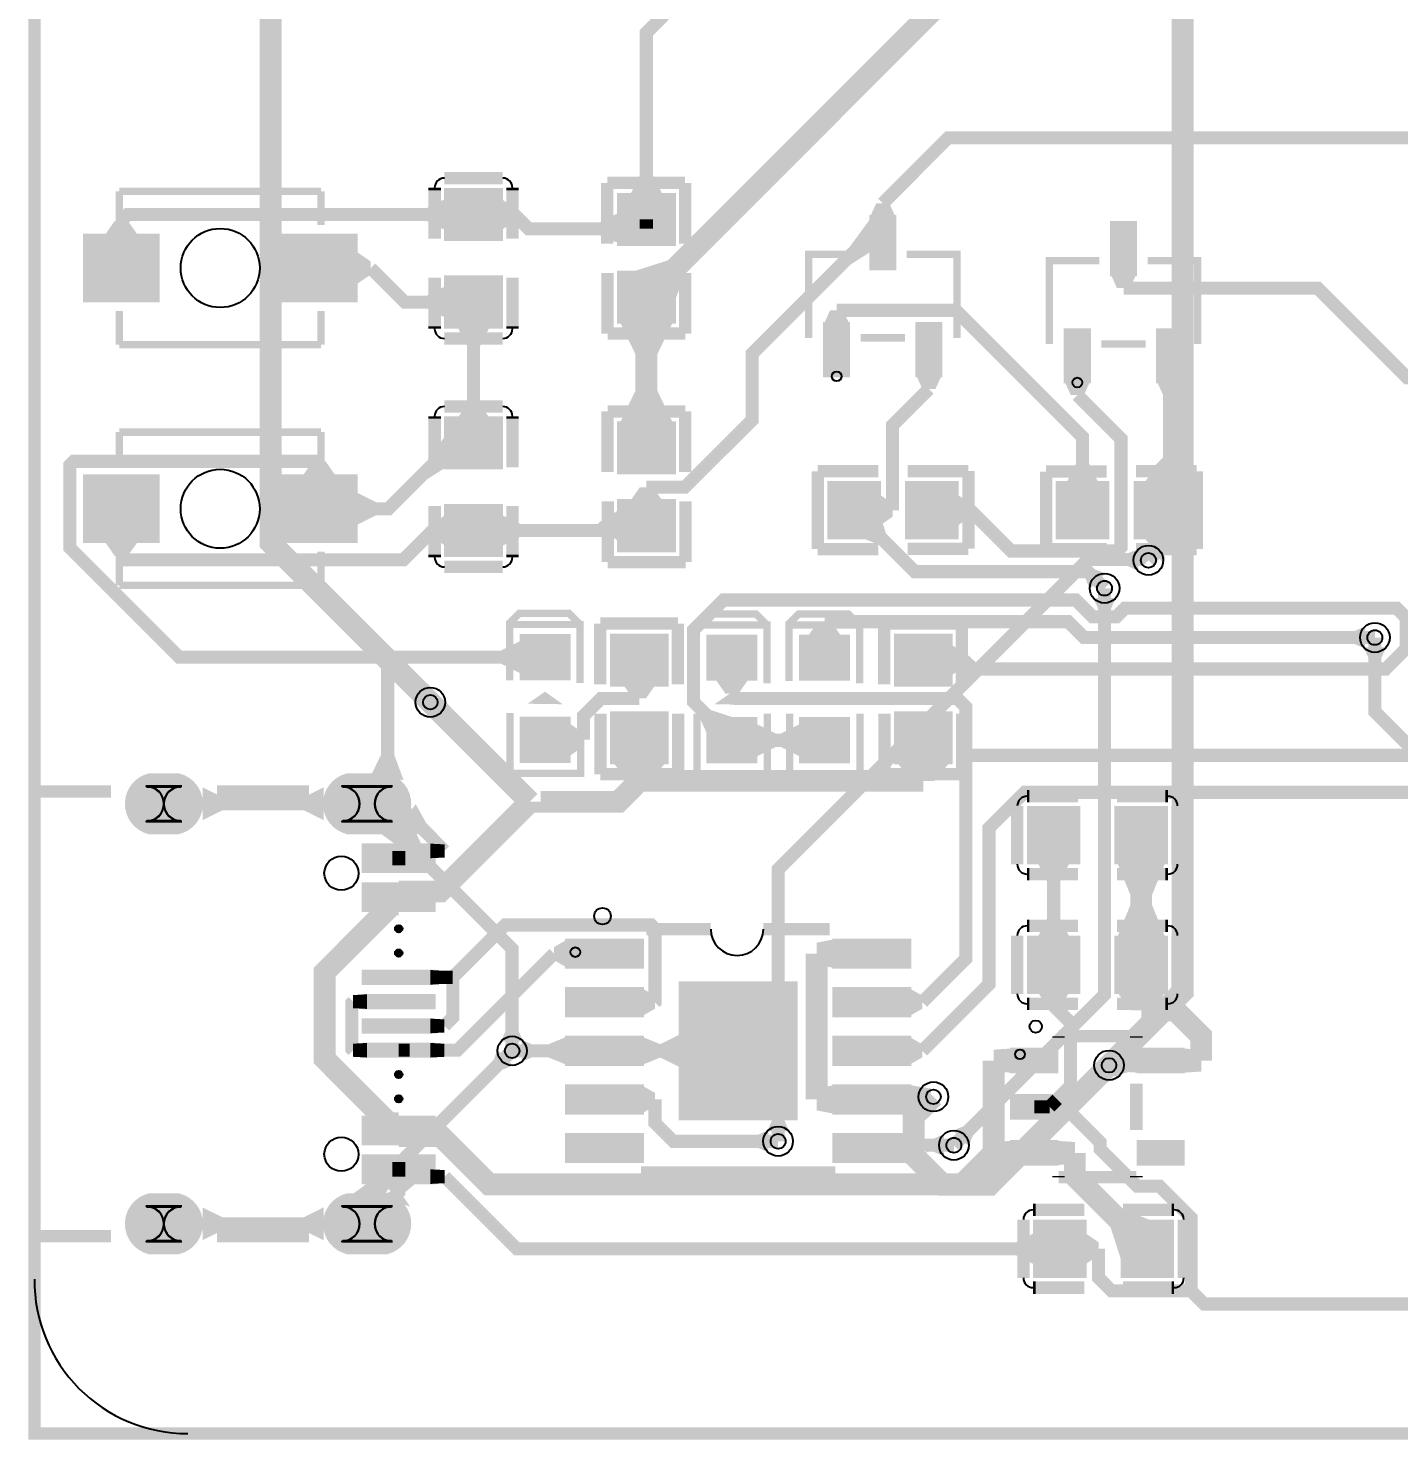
# Model space of a CAD drawing. Header units: millimetres. Extents: x 0 to 114, y -5 to 100.
# Drawn here: x -0.13 to 28.07, y -0.13 to 28.91 of the extents above; entities that cross this region are included whole.
import ezdxf

# ---------------------------------------------------------------- set-up
doc = ezdxf.new("R2010")
doc.units = ezdxf.units.MM
for name, color, linetype, true_color in [('BoardOutLine', 7, 'Continuous', 0xff00ff), ('BottomLayer', 7, 'Continuous', 0x0000ff), ('BottomSolderMaskLayer', 7, 'Continuous', 0xaa00ff), ('Document', 7, 'Continuous', 0xffffff), ('Hole', 7, 'Continuous', 0x222222), ('Multi-Layer', 7, 'Continuous', 0xc0c0c0), ('TopLayer', 7, 'Continuous', 0xff0000), ('TopPasteMaskLayer', 7, 'Continuous', 0x808080), ('TopSilkLayer', 7, 'Continuous', 0xffcc00), ('TopSolderMaskLayer', 7, 'Continuous', 0x800080)]:
    doc.layers.add(name, color=color, linetype=linetype, true_color=true_color)

msp = doc.modelspace()

# ---------------------------------------------------------------- hatches: boundary and pattern name
at = {"layer": 'BottomLayer'}
for points in [[(22.727, 18.201), (22.71, 17.744), (22.5, 17.845), (22.51, 18.115)], [(21.788, 17.189), (22.246, 17.189), (22.152, 16.975), (21.882, 16.975)], [(27.35, 16.175), (27.808, 16.175), (27.714, 15.961), (27.444, 15.961)], [(8.165, 15.35), (7.841, 15.026), (7.693, 15.18), (8.011, 15.498)], [(7.734, 12.608), (7.108, 12.356), (7.659, 11.951), (8.041, 11.951)], [(9.603, 8.072), (10.053, 8.072), (9.963, 8.282), (9.693, 8.282)], [(9.847, 7.575), (9.528, 7.893), (9.444, 7.681), (9.635, 7.49)], [(22.413, 7.557), (22.09, 7.88), (22.243, 8.029), (22.562, 7.71)], [(22.128, 7.271), (21.804, 7.595), (21.656, 7.441), (21.974, 7.123)], [(18.516, 6.625), (18.192, 6.949), (18.044, 6.795), (18.362, 6.477)], [(15.073, 6.215), (15.53, 6.215), (15.437, 6.428), (15.167, 6.428)], [(19.221, 5.913), (18.898, 6.236), (19.115, 6.321), (19.306, 6.13)], [(6.532, 4.916), (7.207, 4.916), (7.466, 5.321), (7.084, 5.321)]]:
    msp.add_hatch(color=256, dxfattribs=at).paths.add_polyline_path(points)
at = {"layer": 'BottomSolderMaskLayer'}
for points in [[(2.978, 13.581, -0.785398), (2.978, 12.331), (2.352, 12.331, -0.785398), (2.352, 13.581)], [(7.262, 13.581, -0.785398), (7.262, 12.331), (6.428, 12.331, -0.785398), (6.428, 13.581)], [(2.978, 4.941, -0.785398), (2.978, 3.691), (2.352, 3.691, -0.785398), (2.352, 4.941)], [(7.262, 4.941, -0.785398), (7.262, 3.691), (6.428, 3.691, -0.785398), (6.428, 4.941)]]:
    msp.add_hatch(color=256, dxfattribs=at).paths.add_polyline_path(points)
at = {"layer": 'Multi-Layer'}
for points in [[(2.965, 13.556, -0.785398), (2.965, 12.356), (2.365, 12.356, -0.785398), (2.365, 13.556)], [(7.245, 13.556, -0.785398), (7.245, 12.356), (6.445, 12.356, -0.785398), (6.445, 13.556)], [(2.965, 4.916, -0.785398), (2.965, 3.716), (2.365, 3.716, -0.785398), (2.365, 4.916)], [(7.245, 4.916, -0.785398), (7.245, 3.716), (6.445, 3.716, -0.785398), (6.445, 4.916)]]:
    msp.add_hatch(color=256, dxfattribs=at).paths.add_polyline_path(points)
at = {"layer": 'TopLayer'}
for points in [[(12.254, 25.478), (12.929, 25.478), (12.726, 25.883), (12.456, 25.883)], [(9.585, 25.578), (9.585, 24.578), (8.485, 24.578), (8.485, 25.578)], [(8.485, 24.74), (8.485, 25.415), (8.08, 25.213), (8.08, 24.943)], [(9.585, 25.415), (9.585, 24.74), (9.875, 24.943), (9.875, 25.213)], [(12.041, 24.478), (12.041, 25.478), (13.141, 25.478), (13.141, 24.478)], [(17.72, 25.019), (17.188, 25.019), (17.319, 25.309), (17.589, 25.309)], [(12.041, 24.478), (12.041, 25.124), (11.636, 24.921), (11.636, 24.651)], [(17.188, 24.976), (17.188, 24.301), (16.783, 24.043), (16.783, 24.425)], [(17.188, 23.982), (17.72, 23.982), (17.72, 25.019), (17.188, 25.019)], [(1.451, 24.658), (2.126, 24.658), (1.923, 24.947), (1.653, 24.947)], [(22.141, 23.855), (22.673, 23.855), (22.673, 24.892), (22.141, 24.892)], [(2.553, 24.658), (2.553, 23.298), (1.023, 23.298), (1.023, 24.658)], [(5.093, 24.658), (5.093, 23.298), (6.623, 23.298), (6.623, 24.658)], [(6.623, 23.64), (6.623, 24.315), (6.919, 24.113), (6.919, 23.843)], [(12.232, 23.878), (13.141, 23.216), (13.397, 23.865), (13.028, 24.133)], [(12.041, 22.878), (12.041, 23.878), (13.141, 23.878), (13.141, 22.878)], [(22.141, 23.855), (22.673, 23.855), (22.542, 23.565), (22.272, 23.565)], [(8.485, 22.94), (8.485, 23.615), (8.08, 23.413), (8.08, 23.143)], [(9.585, 23.778), (9.585, 22.778), (8.485, 22.778), (8.485, 23.778)], [(16.77, 22.817), (16.238, 22.817), (16.369, 23.106), (16.639, 23.106)], [(9.373, 22.778), (8.698, 22.778), (8.9, 22.373), (9.17, 22.373)], [(13.141, 22.878), (12.041, 22.878), (12.366, 22.203), (12.816, 22.203)], [(16.238, 21.779), (16.77, 21.779), (16.77, 22.817), (16.238, 22.817)], [(18.138, 21.779), (18.67, 21.779), (18.67, 22.817), (18.138, 22.817)], [(21.191, 21.652), (21.723, 21.652), (21.723, 22.69), (21.191, 22.69)], [(23.091, 21.652), (23.623, 21.652), (23.623, 22.69), (23.091, 22.69)], [(18.138, 21.779), (18.67, 21.779), (18.539, 21.49), (18.269, 21.49)], [(21.191, 21.652), (21.723, 21.652), (21.592, 21.363), (21.322, 21.363)], [(23.091, 21.652), (23.623, 21.652), (23.492, 21.363), (23.222, 21.363)], [(12.041, 20.779), (13.141, 20.779), (12.816, 21.454), (12.366, 21.454)], [(8.698, 20.879), (9.373, 20.879), (9.17, 21.174), (8.9, 21.174)], [(8.485, 19.879), (8.485, 20.879), (9.585, 20.879), (9.585, 19.879)], [(13.141, 20.779), (13.141, 19.779), (12.041, 19.779), (12.041, 20.779)], [(8.485, 19.889), (8.485, 20.564), (8.08, 20.013), (8.08, 19.631)], [(6.196, 19.705), (5.521, 19.705), (5.723, 20), (5.993, 20)], [(21.227, 19.546), (21.902, 19.546), (21.7, 19.951), (21.43, 19.951)], [(22.828, 19.546), (23.503, 19.546), (23.3, 19.835), (23.03, 19.835)], [(2.553, 19.705), (2.553, 18.345), (1.023, 18.345), (1.023, 19.705)], [(5.093, 19.705), (5.093, 18.345), (6.623, 18.345), (6.623, 19.705)], [(12.254, 19.179), (12.929, 19.179), (12.726, 19.468), (12.456, 19.468)], [(16.366, 19.546), (17.366, 19.546), (17.366, 18.446), (16.366, 18.446)], [(17.966, 19.546), (18.966, 19.546), (18.966, 18.446), (17.966, 18.446)], [(22.065, 18.446), (21.065, 18.446), (21.065, 19.546), (22.065, 19.546)], [(23.665, 18.446), (22.665, 18.446), (22.665, 19.546), (23.665, 19.546)], [(6.623, 18.687), (6.623, 19.362), (7.028, 19.16), (7.028, 18.89)], [(13.141, 19.179), (13.141, 18.179), (12.041, 18.179), (12.041, 19.179)], [(17.366, 19.334), (17.366, 18.659), (17.656, 18.861), (17.656, 19.131)], [(18.966, 19.334), (18.966, 18.659), (19.256, 18.861), (19.256, 19.131)], [(8.485, 18.241), (8.485, 18.916), (8.196, 18.714), (8.196, 18.444)], [(8.485, 18.079), (8.485, 19.079), (9.585, 19.079), (9.585, 18.079)], [(9.585, 18.916), (9.585, 18.241), (9.99, 18.444), (9.99, 18.714)], [(12.041, 18.341), (12.041, 19.016), (11.752, 18.814), (11.752, 18.544)], [(17.366, 18.997), (16.976, 18.446), (17.363, 18.291), (17.521, 18.515)], [(2.126, 18.345), (1.451, 18.345), (1.653, 18.056), (1.923, 18.056)], [(23.503, 18.446), (22.828, 18.446), (23.03, 18.157), (23.3, 18.157)], [(23.22, 17.909), (22.938, 18.27), (23.059, 18.292), (23.271, 18.022)], [(22.036, 17.695), (21.712, 17.372), (21.628, 17.589), (21.819, 17.78)], [(15.919, 16.413), (16.594, 16.413), (16.391, 16.702), (16.121, 16.702)], [(27.377, 16.148), (27.377, 16.605), (27.164, 16.511), (27.164, 16.241)], [(10.007, 15.636), (10.007, 16.311), (9.602, 16.109), (9.602, 15.839)], [(10.007, 16.423), (11.007, 16.423), (11.007, 15.524), (10.007, 15.524)], [(11.896, 15.413), (11.896, 16.413), (12.996, 16.413), (12.996, 15.413)], [(13.851, 16.413), (14.851, 16.413), (14.851, 15.513), (13.851, 15.513)], [(15.756, 16.413), (16.756, 16.413), (16.756, 15.513), (15.756, 15.513)], [(17.738, 15.413), (17.738, 16.413), (18.838, 16.413), (18.838, 15.413)], [(18.838, 16.251), (18.838, 15.576), (19.127, 15.778), (19.127, 16.048)], [(12.784, 15.413), (12.109, 15.413), (12.311, 15.124), (12.581, 15.124)], [(14.689, 15.513), (14.014, 15.513), (14.216, 15.224), (14.486, 15.224)], [(8.45, 15.064), (8.127, 14.741), (8.28, 14.593), (8.598, 14.911)], [(11.896, 13.813), (11.896, 14.813), (12.996, 14.813), (12.996, 13.813)], [(13.851, 14.372), (14.434, 14.713), (13.922, 14.883), (13.681, 14.742)], [(17.738, 13.813), (17.738, 14.813), (18.838, 14.813), (18.838, 13.813)], [(10.007, 14.723), (11.007, 14.723), (11.007, 13.824), (10.007, 13.824)], [(11.007, 14.611), (11.007, 13.936), (11.296, 14.139), (11.296, 14.409)], [(13.851, 14.713), (14.851, 14.713), (14.851, 13.813), (13.851, 13.813)], [(14.851, 14.6), (14.851, 13.925), (15.256, 14.128), (15.256, 14.398)], [(15.756, 13.925), (15.756, 14.6), (15.351, 14.398), (15.351, 14.128)], [(15.756, 14.713), (16.756, 14.713), (16.756, 13.813), (15.756, 13.813)], [(6.931, 13.556), (7.596, 13.443), (7.403, 13.961), (7.133, 13.961)], [(12.996, 13.813), (11.896, 13.813), (12.221, 13.428), (12.671, 13.428)], [(18.838, 13.813), (17.738, 13.813), (18.063, 13.428), (18.513, 13.428)], [(3.461, 12.619), (3.461, 13.294), (3.866, 13.091), (3.866, 12.821)], [(5.949, 12.619), (5.949, 13.294), (5.544, 13.091), (5.544, 12.821)], [(7.845, 12.95), (7.46, 12.396), (7.907, 12.329), (8.063, 12.555)], [(21.471, 11.761), (20.471, 11.761), (20.471, 12.861), (21.471, 12.861)], [(23.271, 11.761), (22.271, 11.761), (22.271, 12.861), (23.271, 12.861)], [(8.145, 12.136), (8.145, 11.836), (6.845, 11.836), (6.845, 12.136)], [(7.158, 11.836), (7.833, 11.836), (7.63, 11.986), (7.36, 11.986)], [(8.145, 12.136), (8.145, 11.836), (8.441, 11.851), (8.441, 12.121)], [(8.145, 11.836), (8.145, 11.536), (6.845, 11.536), (6.845, 11.836)], [(7.833, 11.836), (7.158, 11.836), (7.36, 11.686), (7.63, 11.686)], [(21.308, 11.761), (20.633, 11.761), (20.836, 11.356), (21.106, 11.356)], [(23.271, 11.761), (22.271, 11.761), (22.546, 11.086), (22.996, 11.086)], [(8.145, 11.336), (8.145, 11.036), (6.845, 11.036), (6.845, 11.336)], [(8.145, 11.036), (8.145, 10.736), (6.845, 10.736), (6.845, 11.036)], [(6.933, 11.036), (8.058, 11.036), (7.72, 11.15), (7.27, 11.15)], [(8.058, 11.036), (6.933, 11.036), (7.27, 10.886), (7.72, 10.886)], [(22.271, 10.194), (23.271, 10.194), (22.996, 10.869), (22.546, 10.869)], [(20.633, 10.194), (21.308, 10.194), (21.106, 10.599), (20.836, 10.599)], [(7.445, 10.386, 1), (7.545, 10.386, 1)], [(10.978, 9.574), (10.978, 10.174), (10.691, 10.009), (10.691, 9.739)], [(12.478, 10.174), (12.478, 9.574), (10.978, 9.574), (10.978, 10.174)], [(16.478, 9.574), (16.478, 10.174), (16.093, 10.099), (16.093, 9.649)], [(17.978, 10.174), (17.978, 9.574), (16.478, 9.574), (16.478, 10.174)], [(20.471, 10.194), (21.471, 10.194), (21.471, 9.094), (20.471, 9.094)], [(22.271, 10.194), (23.271, 10.194), (23.271, 9.094), (22.271, 9.094)], [(7.445, 9.886, 1), (7.545, 9.886, 1)], [(8.145, 9.536), (8.145, 9.236), (6.845, 9.236), (6.845, 9.536)], [(8.145, 9.536), (8.145, 9.236), (8.433, 9.251), (8.433, 9.521)], [(6.845, 8.736), (6.845, 9.036), (6.558, 9.021), (6.558, 8.751)], [(8.145, 9.036), (8.145, 8.736), (6.845, 8.736), (6.845, 9.036)], [(12.478, 9.174), (12.478, 8.574), (10.978, 8.574), (10.978, 9.174)], [(12.478, 9.174), (12.478, 8.574), (12.765, 8.739), (12.765, 9.009)], [(13.278, 6.474), (13.278, 9.274), (15.678, 9.274), (15.678, 6.474)], [(17.978, 9.174), (17.978, 8.574), (16.478, 8.574), (16.478, 9.174)], [(17.978, 9.174), (17.978, 8.574), (18.267, 8.739), (18.267, 9.009)], [(21.308, 9.094), (20.633, 9.094), (20.836, 8.798), (21.106, 8.798)], [(23.271, 9.094), (22.271, 9.094), (22.546, 8.708), (22.996, 8.708)], [(8.145, 8.536), (8.145, 8.236), (6.845, 8.236), (6.845, 8.536)], [(8.145, 8.536), (8.145, 8.236), (8.433, 8.251), (8.433, 8.521)], [(10.978, 7.574), (10.978, 8.174), (10.573, 8.009), (10.573, 7.739)], [(12.478, 8.174), (12.478, 7.574), (10.978, 7.574), (10.978, 8.174)], [(12.478, 8.174), (12.478, 7.574), (12.883, 7.739), (12.883, 8.009)], [(13.278, 7.537), (13.278, 8.212), (12.873, 8.009), (12.873, 7.739)], [(17.978, 8.174), (17.978, 7.574), (16.478, 7.574), (16.478, 8.174)], [(17.978, 8.174), (17.978, 7.574), (18.267, 7.739), (18.267, 8.009)], [(6.845, 7.736), (6.845, 8.036), (6.558, 8.021), (6.558, 7.751)], [(8.145, 8.036), (8.145, 7.736), (6.845, 7.736), (6.845, 8.036)], [(8.145, 8.036), (8.145, 7.736), (8.433, 7.751), (8.433, 8.021)], [(10.026, 7.649), (10.026, 8.099), (10.236, 8.009), (10.236, 7.739)], [(20.121, 7.423), (20.121, 7.923), (19.736, 7.898), (19.736, 7.448)], [(21.021, 7.923), (21.021, 7.423), (20.121, 7.423), (20.121, 7.923)], [(22.358, 7.401), (22.251, 7.845), (22.458, 7.898), (22.567, 7.448)], [(22.721, 7.423), (22.721, 7.923), (22.336, 7.898), (22.336, 7.448)], [(23.621, 7.923), (23.621, 7.423), (22.721, 7.423), (22.721, 7.923)], [(23.621, 7.923), (23.621, 7.423), (24.006, 7.448), (24.006, 7.898)], [(7.445, 7.386, 1), (7.545, 7.386, 1)], [(12.478, 7.174), (12.478, 6.574), (10.978, 6.574), (10.978, 7.174)], [(12.478, 7.174), (12.478, 6.574), (12.767, 6.739), (12.767, 7.009)], [(16.478, 6.574), (16.478, 7.174), (16.093, 7.099), (16.093, 6.649)], [(17.978, 7.174), (17.978, 6.574), (16.478, 6.574), (16.478, 7.174)], [(17.978, 7.174), (17.978, 6.574), (18.441, 6.649), (18.441, 7.099)], [(18.328, 6.676), (18.266, 7.129), (18.055, 7.099), (18.116, 6.649)], [(21.021, 6.973), (21.021, 6.473), (20.121, 6.473), (20.121, 6.973)], [(20.865, 6.973), (21.021, 6.473), (21.086, 6.729), (20.945, 6.97)], [(7.445, 6.886, 1), (7.545, 6.886, 1)], [(8.145, 6.536), (8.145, 6.236), (6.845, 6.236), (6.845, 6.536)], [(8.145, 6.236), (8.145, 5.936), (6.845, 5.936), (6.845, 6.236)], [(6.933, 6.236), (8.058, 6.236), (7.72, 6.386), (7.27, 6.386)], [(8.058, 6.236), (6.933, 6.236), (7.27, 6.122), (7.72, 6.122)], [(12.478, 6.174), (12.478, 5.574), (10.978, 5.574), (10.978, 6.174)], [(15.1, 5.784), (15.1, 6.242), (14.886, 6.148), (14.886, 5.878)], [(17.978, 6.174), (17.978, 5.574), (16.478, 5.574), (16.478, 6.174)], [(17.978, 6.174), (17.978, 5.574), (18.267, 5.739), (18.267, 6.009)], [(18.715, 5.703), (18.715, 6.161), (18.502, 6.067), (18.502, 5.797)], [(20.121, 5.523), (20.121, 6.023), (19.736, 5.998), (19.736, 5.548)], [(21.021, 6.023), (21.021, 5.523), (20.121, 5.523), (20.121, 6.023)], [(21.021, 6.023), (21.021, 5.523), (21.406, 5.548), (21.406, 5.998)], [(23.621, 6.023), (23.621, 5.523), (22.721, 5.523), (22.721, 6.023)], [(8.145, 5.736), (8.145, 5.436), (6.845, 5.436), (6.845, 5.736)], [(7.158, 5.436), (7.833, 5.436), (7.63, 5.586), (7.36, 5.586)], [(8.145, 5.436), (8.145, 5.136), (6.845, 5.136), (6.845, 5.436)], [(7.833, 5.436), (7.158, 5.436), (7.36, 5.286), (7.63, 5.286)], [(8.145, 5.436), (8.145, 5.136), (8.441, 5.151), (8.441, 5.421)], [(7.108, 4.916), (7.734, 4.664), (7.591, 4.871), (7.304, 4.966)], [(7.833, 5.136), (7.158, 5.136), (7.36, 4.966), (7.63, 4.966)], [(3.461, 3.978), (3.461, 4.653), (3.866, 4.451), (3.866, 4.181)], [(5.949, 3.978), (5.949, 4.653), (5.544, 4.451), (5.544, 4.181)], [(22.398, 3.443), (23.061, 4.352), (22.411, 4.607), (22.143, 4.239)], [(20.598, 3.464), (20.598, 4.139), (20.193, 3.937), (20.193, 3.667)], [(20.598, 4.352), (21.598, 4.352), (21.598, 3.252), (20.598, 3.252)], [(21.598, 4.139), (21.598, 3.464), (21.893, 3.667), (21.893, 3.937)], [(22.398, 4.352), (23.398, 4.352), (23.398, 3.252), (22.398, 3.252)]]:
    msp.add_hatch(color=256, dxfattribs=at).paths.add_polyline_path(points)
at = {"layer": 'TopPasteMaskLayer'}
for points in [[(9.585, 25.578), (9.585, 24.578), (8.485, 24.578), (8.485, 25.578)], [(12.041, 24.478), (12.041, 25.478), (13.141, 25.478), (13.141, 24.478)], [(17.188, 23.982), (17.72, 23.982), (17.72, 25.019), (17.188, 25.019)], [(22.141, 23.855), (22.673, 23.855), (22.673, 24.892), (22.141, 24.892)], [(2.553, 24.658), (2.553, 23.298), (1.023, 23.298), (1.023, 24.658)], [(5.093, 24.658), (5.093, 23.298), (6.623, 23.298), (6.623, 24.658)], [(12.041, 22.878), (12.041, 23.878), (13.141, 23.878), (13.141, 22.878)], [(9.585, 23.778), (9.585, 22.778), (8.485, 22.778), (8.485, 23.778)], [(16.238, 21.779), (16.77, 21.779), (16.77, 22.817), (16.238, 22.817)], [(18.138, 21.779), (18.67, 21.779), (18.67, 22.817), (18.138, 22.817)], [(21.191, 21.652), (21.723, 21.652), (21.723, 22.69), (21.191, 22.69)], [(23.091, 21.652), (23.623, 21.652), (23.623, 22.69), (23.091, 22.69)], [(8.485, 19.879), (8.485, 20.879), (9.585, 20.879), (9.585, 19.879)], [(13.141, 20.779), (13.141, 19.779), (12.041, 19.779), (12.041, 20.779)], [(2.553, 19.705), (2.553, 18.345), (1.023, 18.345), (1.023, 19.705)], [(5.093, 19.705), (5.093, 18.345), (6.623, 18.345), (6.623, 19.705)], [(16.366, 19.546), (17.366, 19.546), (17.366, 18.446), (16.366, 18.446)], [(17.966, 19.546), (18.966, 19.546), (18.966, 18.446), (17.966, 18.446)], [(22.065, 18.446), (21.065, 18.446), (21.065, 19.546), (22.065, 19.546)], [(23.665, 18.446), (22.665, 18.446), (22.665, 19.546), (23.665, 19.546)], [(13.141, 19.179), (13.141, 18.179), (12.041, 18.179), (12.041, 19.179)], [(8.485, 18.079), (8.485, 19.079), (9.585, 19.079), (9.585, 18.079)], [(10.007, 16.423), (11.007, 16.423), (11.007, 15.524), (10.007, 15.524)], [(11.896, 15.413), (11.896, 16.413), (12.996, 16.413), (12.996, 15.413)], [(13.851, 16.413), (14.851, 16.413), (14.851, 15.513), (13.851, 15.513)], [(15.756, 16.413), (16.756, 16.413), (16.756, 15.513), (15.756, 15.513)], [(17.738, 15.413), (17.738, 16.413), (18.838, 16.413), (18.838, 15.413)], [(11.896, 13.813), (11.896, 14.813), (12.996, 14.813), (12.996, 13.813)], [(17.738, 13.813), (17.738, 14.813), (18.838, 14.813), (18.838, 13.813)], [(10.007, 14.723), (11.007, 14.723), (11.007, 13.824), (10.007, 13.824)], [(13.851, 14.713), (14.851, 14.713), (14.851, 13.813), (13.851, 13.813)], [(15.756, 14.713), (16.756, 14.713), (16.756, 13.813), (15.756, 13.813)], [(21.471, 11.761), (20.471, 11.761), (20.471, 12.861), (21.471, 12.861)], [(23.271, 11.761), (22.271, 11.761), (22.271, 12.861), (23.271, 12.861)], [(8.145, 12.136), (8.145, 11.836), (6.845, 11.836), (6.845, 12.136)], [(8.145, 11.836), (8.145, 11.536), (6.845, 11.536), (6.845, 11.836)], [(8.145, 11.336), (8.145, 11.036), (6.845, 11.036), (6.845, 11.336)], [(8.145, 11.036), (8.145, 10.736), (6.845, 10.736), (6.845, 11.036)], [(7.445, 10.386, 1), (7.545, 10.386, 1)], [(12.478, 10.174), (12.478, 9.574), (10.978, 9.574), (10.978, 10.174)], [(17.978, 10.174), (17.978, 9.574), (16.478, 9.574), (16.478, 10.174)], [(20.471, 10.194), (21.471, 10.194), (21.471, 9.094), (20.471, 9.094)], [(22.271, 10.194), (23.271, 10.194), (23.271, 9.094), (22.271, 9.094)], [(7.445, 9.886, 1), (7.545, 9.886, 1)], [(8.145, 9.536), (8.145, 9.236), (6.845, 9.236), (6.845, 9.536)], [(8.145, 9.036), (8.145, 8.736), (6.845, 8.736), (6.845, 9.036)], [(12.478, 9.174), (12.478, 8.574), (10.978, 8.574), (10.978, 9.174)], [(13.278, 6.474), (13.278, 9.274), (15.678, 9.274), (15.678, 6.474)], [(17.978, 9.174), (17.978, 8.574), (16.478, 8.574), (16.478, 9.174)], [(8.145, 8.536), (8.145, 8.236), (6.845, 8.236), (6.845, 8.536)], [(12.478, 8.174), (12.478, 7.574), (10.978, 7.574), (10.978, 8.174)], [(17.978, 8.174), (17.978, 7.574), (16.478, 7.574), (16.478, 8.174)], [(8.145, 8.036), (8.145, 7.736), (6.845, 7.736), (6.845, 8.036)], [(21.021, 7.923), (21.021, 7.423), (20.121, 7.423), (20.121, 7.923)], [(23.621, 7.923), (23.621, 7.423), (22.721, 7.423), (22.721, 7.923)], [(7.445, 7.386, 1), (7.545, 7.386, 1)], [(12.478, 7.174), (12.478, 6.574), (10.978, 6.574), (10.978, 7.174)], [(17.978, 7.174), (17.978, 6.574), (16.478, 6.574), (16.478, 7.174)], [(21.021, 6.973), (21.021, 6.473), (20.121, 6.473), (20.121, 6.973)], [(7.445, 6.886, 1), (7.545, 6.886, 1)], [(8.145, 6.536), (8.145, 6.236), (6.845, 6.236), (6.845, 6.536)], [(8.145, 6.236), (8.145, 5.936), (6.845, 5.936), (6.845, 6.236)], [(12.478, 6.174), (12.478, 5.574), (10.978, 5.574), (10.978, 6.174)], [(17.978, 6.174), (17.978, 5.574), (16.478, 5.574), (16.478, 6.174)], [(21.021, 6.023), (21.021, 5.523), (20.121, 5.523), (20.121, 6.023)], [(23.621, 6.023), (23.621, 5.523), (22.721, 5.523), (22.721, 6.023)], [(8.145, 5.736), (8.145, 5.436), (6.845, 5.436), (6.845, 5.736)], [(8.145, 5.436), (8.145, 5.136), (6.845, 5.136), (6.845, 5.436)], [(20.598, 4.352), (21.598, 4.352), (21.598, 3.252), (20.598, 3.252)], [(22.398, 4.352), (23.398, 4.352), (23.398, 3.252), (22.398, 3.252)]]:
    msp.add_hatch(color=256, dxfattribs=at).paths.add_polyline_path(points)
at = {"layer": 'TopSilkLayer'}
for points in [[(10.147, 15.014), (10.866, 15.004), (10.506, 15.263)], [(13.991, 15.003), (14.711, 14.993), (14.351, 15.253)], [(15.896, 15.003), (16.616, 14.993), (16.256, 15.253)]]:
    msp.add_hatch(color=256, dxfattribs=at).paths.add_polyline_path(points)
at = {"layer": 'TopSolderMaskLayer'}
for points in [[(9.641, 25.624), (9.641, 24.532), (8.429, 24.532), (8.429, 25.624)], [(11.985, 24.432), (11.985, 25.524), (13.197, 25.524), (13.197, 24.432)], [(17.175, 23.932), (17.733, 23.932), (17.733, 25.069), (17.175, 25.069)], [(2.578, 24.683), (2.578, 23.272), (0.998, 23.272), (0.998, 24.683)], [(5.068, 24.683), (5.068, 23.272), (6.648, 23.272), (6.648, 24.683)], [(22.128, 23.805), (22.686, 23.805), (22.686, 24.942), (22.128, 24.942)], [(9.641, 23.824), (9.641, 22.731), (8.429, 22.731), (8.429, 23.824)], [(11.985, 22.832), (11.985, 23.924), (13.197, 23.924), (13.197, 22.832)], [(16.225, 21.73), (16.783, 21.73), (16.783, 22.866), (16.225, 22.866)], [(18.125, 21.73), (18.683, 21.73), (18.683, 22.866), (18.125, 22.866)], [(21.178, 21.603), (21.736, 21.603), (21.736, 22.739), (21.178, 22.739)], [(23.078, 21.603), (23.636, 21.603), (23.636, 22.739), (23.078, 22.739)], [(8.429, 19.833), (8.429, 20.925), (9.641, 20.925), (9.641, 19.833)], [(13.197, 20.825), (13.197, 19.733), (11.985, 19.733), (11.985, 20.825)], [(2.578, 19.73), (2.578, 18.319), (0.998, 18.319), (0.998, 19.73)], [(5.068, 19.73), (5.068, 18.319), (6.648, 18.319), (6.648, 19.73)], [(16.315, 19.597), (17.417, 19.597), (17.417, 18.395), (16.315, 18.395)], [(17.915, 19.597), (19.017, 19.597), (19.017, 18.395), (17.915, 18.395)], [(22.116, 18.395), (21.014, 18.395), (21.014, 19.597), (22.116, 19.597)], [(23.716, 18.395), (22.614, 18.395), (22.614, 19.597), (23.716, 19.597)], [(13.197, 19.225), (13.197, 18.132), (11.985, 18.132), (11.985, 19.225)], [(8.429, 18.033), (8.429, 19.125), (9.641, 19.125), (9.641, 18.033)], [(9.981, 16.449), (11.032, 16.449), (11.032, 15.498), (9.981, 15.498)], [(11.84, 15.367), (11.84, 16.459), (13.052, 16.459), (13.052, 15.367)], [(13.826, 16.438), (14.876, 16.438), (14.876, 15.488), (13.826, 15.488)], [(15.731, 16.438), (16.781, 16.438), (16.781, 15.488), (15.731, 15.488)], [(17.682, 15.367), (17.682, 16.459), (18.894, 16.459), (18.894, 15.367)], [(11.84, 13.767), (11.84, 14.859), (13.052, 14.859), (13.052, 13.767)], [(17.682, 13.767), (17.682, 14.859), (18.894, 14.859), (18.894, 13.767)], [(9.981, 14.749), (11.032, 14.749), (11.032, 13.798), (9.981, 13.798)], [(13.826, 14.738), (14.876, 14.738), (14.876, 13.788), (13.826, 13.788)], [(15.731, 14.738), (16.781, 14.738), (16.781, 13.788), (15.731, 13.788)], [(2.978, 13.581, -0.785398), (2.978, 12.331), (2.352, 12.331, -0.785398), (2.352, 13.581)], [(7.262, 13.581, -0.785398), (7.262, 12.331), (6.428, 12.331, -0.785398), (6.428, 13.581)], [(21.521, 11.71), (20.42, 11.71), (20.42, 12.912), (21.521, 12.912)], [(23.322, 11.71), (22.22, 11.71), (22.22, 12.912), (23.322, 12.912)], [(8.255, 12.142), (8.255, 11.83), (6.735, 11.83), (6.735, 12.142)], [(8.255, 11.842), (8.255, 11.53), (6.735, 11.53), (6.735, 11.842)], [(8.255, 11.342), (8.255, 11.03), (6.735, 11.03), (6.735, 11.342)], [(8.255, 11.042), (8.255, 10.73), (6.735, 10.73), (6.735, 11.042)], [(7.42, 10.386, 1), (7.57, 10.386, 1)], [(12.542, 10.184), (12.542, 9.564), (10.915, 9.564), (10.915, 10.184)], [(18.041, 10.184), (18.041, 9.564), (16.414, 9.564), (16.414, 10.184)], [(20.42, 10.245), (21.522, 10.245), (21.522, 9.043), (20.42, 9.043)], [(22.22, 10.245), (23.322, 10.245), (23.322, 9.043), (22.22, 9.043)], [(7.42, 9.886, 1), (7.57, 9.886, 1)], [(8.255, 9.542), (8.255, 9.23), (6.735, 9.23), (6.735, 9.542)], [(13.256, 6.444), (13.256, 9.304), (15.7, 9.304), (15.7, 6.444)], [(8.255, 9.042), (8.255, 8.73), (6.735, 8.73), (6.735, 9.042)], [(12.542, 9.184), (12.542, 8.564), (10.915, 8.564), (10.915, 9.184)], [(18.041, 9.184), (18.041, 8.564), (16.414, 8.564), (16.414, 9.184)], [(8.255, 8.542), (8.255, 8.23), (6.735, 8.23), (6.735, 8.542)], [(12.542, 8.184), (12.542, 7.564), (10.915, 7.564), (10.915, 8.184)], [(18.041, 8.184), (18.041, 7.564), (16.414, 7.564), (16.414, 8.184)], [(8.255, 8.042), (8.255, 7.73), (6.735, 7.73), (6.735, 8.042)], [(21.066, 7.937), (21.066, 7.409), (20.075, 7.409), (20.075, 7.937)], [(23.666, 7.937), (23.666, 7.409), (22.675, 7.409), (22.675, 7.937)], [(7.42, 7.386, 1), (7.57, 7.386, 1)], [(12.542, 7.184), (12.542, 6.564), (10.915, 6.564), (10.915, 7.184)], [(18.041, 7.184), (18.041, 6.564), (16.414, 6.564), (16.414, 7.184)], [(21.066, 6.987), (21.066, 6.459), (20.075, 6.459), (20.075, 6.987)], [(7.42, 6.886, 1), (7.57, 6.886, 1)], [(8.255, 6.542), (8.255, 6.23), (6.735, 6.23), (6.735, 6.542)], [(8.255, 6.242), (8.255, 5.93), (6.735, 5.93), (6.735, 6.242)], [(12.542, 6.184), (12.542, 5.564), (10.915, 5.564), (10.915, 6.184)], [(18.041, 6.184), (18.041, 5.564), (16.414, 5.564), (16.414, 6.184)], [(21.066, 6.037), (21.066, 5.509), (20.075, 5.509), (20.075, 6.037)], [(23.666, 6.037), (23.666, 5.509), (22.675, 5.509), (22.675, 6.037)], [(8.255, 5.742), (8.255, 5.43), (6.735, 5.43), (6.735, 5.742)], [(8.255, 5.442), (8.255, 5.13), (6.735, 5.13), (6.735, 5.442)], [(2.978, 4.941, -0.785398), (2.978, 3.691), (2.352, 3.691, -0.785398), (2.352, 4.941)], [(7.262, 4.941, -0.785398), (7.262, 3.691), (6.428, 3.691, -0.785398), (6.428, 4.941)], [(20.547, 4.403), (21.649, 4.403), (21.649, 3.201), (20.547, 3.201)], [(22.347, 4.403), (23.449, 4.403), (23.449, 3.201), (22.347, 3.201)]]:
    msp.add_hatch(color=256, dxfattribs=at).paths.add_polyline_path(points)

# ---------------------------------------------------------------- linework, layer by layer
at = {"layer": 'BoardOutLine', "const_width": 0.254}
msp.add_lwpolyline([(0, 100), (100.203, 99.949), (100.076, 0), (0, 0), (0, 100)], close=True, dxfattribs=at)
at = {"layer": 'BoardOutLine'}
msp.add_arc((3.154, 3.153), 3.154, 179.6031, 270, dxfattribs=at)
at = {"layer": 'BottomLayer'}
for points, const_width in [([(8.146, 15.045), (4.861, 18.33), (4.861, 43.273), (3.429, 44.704)], 0.45), ([(20.447, 35.052), (23.626, 31.873), (23.626, 9.093), (22.109, 7.576)], 0.45), ([(22.92, 17.965), (22.905, 17.98), (21.675, 17.98), (15.302, 11.606), (15.302, 6.013)], 0.27), ([(18.917, 5.932), (22.017, 9.032), (22.017, 17.391)], 0.27), ([(29.599, 12.827), (27.579, 14.848), (27.579, 16.376)], 0.27), ([(9.827, 7.874), (9.827, 9.975), (6.845, 12.957)], 0.27), ([(6.845, 4.315), (6.845, 4.892), (9.827, 7.874)], 0.27), ([(18.497, 6.93), (18.092, 6.525), (18.092, 5.719), (18.694, 5.117), (19.65, 5.117), (22.109, 7.576)], 0.45)]:
    msp.add_lwpolyline(points, dxfattribs=dict(at, const_width=const_width))
at = {"layer": 'BottomSolderMaskLayer'}
for points in [[(3.03, 13.321), (2.3, 13.321)], [(7.366, 13.321), (6.324, 13.321)], [(3.03, 12.591), (2.3, 12.591)], [(7.366, 12.591), (6.324, 12.591)], [(3.03, 4.681), (2.3, 4.681)], [(7.366, 4.681), (6.324, 4.681)], [(3.03, 3.951), (2.3, 3.951)], [(7.366, 3.951), (6.324, 3.951)]]:
    msp.add_lwpolyline(points, close=True, dxfattribs=at)
for centre, start, end in [((2.3, 12.956), 270, 450), ((3.03, 12.956), 450, 270), ((6.324, 12.956), 270, 450), ((7.366, 12.956), 450, 270), ((2.3, 4.316), 270, 450), ((3.03, 4.316), 450, 270), ((6.324, 4.316), 270, 450), ((7.366, 4.316), 450, 270)]:
    msp.add_arc(centre, 0.365, start, end, dxfattribs=at)
at = {"layer": 'Document'}
for centre in [(16.504, 21.749), (21.457, 21.622), (11.128, 9.904), (20.278, 7.804)]:
    msp.add_circle(centre, 0.1, dxfattribs=at)
at = {"layer": 'Hole'}
for centre, radius in [((22.92, 17.965), 0.153), ((22.017, 17.391), 0.153), ((27.579, 16.376), 0.153), ((8.146, 15.045), 0.15), ((9.828, 7.874), 0.15), ((22.109, 7.576), 0.15), ((18.497, 6.93), 0.15), ((15.301, 6.013), 0.153), ((18.917, 5.932), 0.153)]:
    msp.add_circle(centre, radius, dxfattribs=at)
at = {"layer": 'Multi-Layer'}
for points in [[(3.015, 13.306), (2.315, 13.306)], [(7.345, 13.306), (6.345, 13.306)], [(3.015, 12.606), (2.315, 12.606)], [(7.345, 12.606), (6.345, 12.606)], [(3.015, 4.666), (2.315, 4.666)], [(7.345, 4.666), (6.345, 4.666)], [(3.015, 3.966), (2.315, 3.966)], [(7.345, 3.966), (6.345, 3.966)]]:
    msp.add_lwpolyline(points, close=True, dxfattribs=at)
for centre, radius in [((22.92, 17.965), 0.305), ((22.017, 17.391), 0.305), ((27.579, 16.376), 0.305), ((8.146, 15.045), 0.305), ((6.315, 11.526), 0.35), ((9.828, 7.874), 0.3), ((22.109, 7.576), 0.305), ((18.497, 6.93), 0.305), ((15.301, 6.013), 0.305), ((18.917, 5.932), 0.305), ((6.315, 5.746), 0.35)]:
    msp.add_circle(centre, radius, dxfattribs=at)
for centre, start, end in [((2.315, 12.956), 270, 450), ((3.015, 12.956), 450, 270), ((6.345, 12.956), 270, 450), ((7.345, 12.956), 450, 270), ((2.315, 4.316), 270, 450), ((3.015, 4.316), 450, 270), ((6.345, 4.316), 270, 450), ((7.345, 4.316), 450, 270)]:
    msp.add_arc(centre, 0.35, start, end, dxfattribs=at)
at = {"layer": 'TopLayer'}
for points, const_width in [([(12.591, 24.978), (12.591, 28.819), (19.997, 36.228), (26.52, 36.228), (29.599, 33.147)], 0.27), ([(20.447, 35.052), (20.447, 31.234), (12.591, 23.378)], 0.45), ([(56.5, 4.696), (56.03, 4.696), (50.97, 9.759), (50.97, 12.263), (44.562, 18.669), (40.549, 18.669), (32.565, 26.655), (18.799, 26.655), (17.455, 25.309)], 0.27), ([(17.455, 24.905), (17.455, 25.309)], 0.27), ([(9.035, 25.077), (1.918, 25.077), (1.788, 24.948)], 0.27), ([(1.788, 23.978), (1.788, 24.948)], 0.27), ([(9.035, 25.077), (9.876, 25.077)], 0.27), ([(12.591, 24.785), (10.168, 24.785), (9.876, 25.077)], 0.27), ([(12.591, 24.882), (12.591, 24.978)], 0.27), ([(17.455, 24.905), (14.768, 22.217), (14.768, 20.853), (13.381, 19.469), (12.591, 19.469)], 0.27), ([(12.591, 24.882), (12.591, 24.786)], 0.27), ([(17.454, 24.501), (17.454, 24.905)], 0.27), ([(22.408, 24.374), (22.408, 23.566)], 0.27), ([(5.857, 23.978), (6.919, 23.978)], 0.27), ([(9.035, 23.277), (7.62, 23.277), (6.919, 23.978)], 0.27), ([(12.591, 23.378), (12.591, 20.279)], 0.45), ([(35.419, 18.666), (32.368, 21.717), (28.248, 21.717), (26.4, 23.565), (22.407, 23.565)], 0.27), ([(9.035, 21.173), (9.035, 23.277)], 0.27), ([(16.505, 23.106), (18.961, 23.106), (21.565, 20.5), (21.565, 18.997)], 0.27), ([(16.505, 22.299), (16.505, 23.106)], 0.27), ([(18.405, 22.299), (18.405, 21.491)], 0.27), ([(21.458, 22.172), (21.458, 21.364)], 0.27), ([(23.358, 22.172), (23.358, 21.364)], 0.27), ([(18.404, 21.49), (17.656, 20.742), (17.656, 18.996)], 0.27), ([(21.457, 21.363), (22.355, 20.465), (22.355, 18.236), (22.276, 18.157), (20.095, 18.157), (19.256, 18.996)], 0.27), ([(23.165, 19.835), (23.357, 20.027), (23.357, 21.363)], 0.27), ([(9.035, 20.777), (9.035, 21.173)], 0.27), ([(9.035, 20.777), (7.285, 19.025), (5.857, 19.025)], 0.27), ([(9.035, 20.379), (9.035, 20.777)], 0.27), ([(7.268, 15.974), (2.977, 15.974), (0.728, 18.223), (0.728, 19.922), (0.806, 20), (5.858, 20)], 0.27), ([(5.857, 19.025), (5.857, 20)], 0.27), ([(23.165, 18.997), (23.165, 19.835)], 0.27), ([(12.591, 18.679), (12.591, 19.469)], 0.27), ([(1.788, 19.025), (1.788, 18.057)], 0.27), ([(16.866, 18.996), (17.261, 18.996)], 0.27), ([(17.262, 18.997), (17.656, 18.997)], 0.27), ([(17.262, 18.997), (17.262, 18.585), (18.113, 17.732), (21.676, 17.732), (22.017, 17.391)], 0.27), ([(18.466, 18.997), (19.256, 18.997)], 0.27), ([(23.165, 18.997), (23.165, 18.156)], 0.27), ([(8.196, 18.579), (7.592, 17.974), (1.87, 17.974), (1.788, 18.056)], 0.27), ([(9.035, 18.58), (8.197, 18.58)], 0.27), ([(11.753, 18.679), (11.654, 18.58), (9.035, 18.58)], 0.27), ([(12.591, 18.679), (11.753, 18.679)], 0.27), ([(23.165, 18.157), (23.112, 18.157), (22.92, 17.965)], 0.27), ([(14.351, 14.262), (13.561, 15.052), (13.561, 16.533), (14.176, 17.148), (21.427, 17.148), (21.773, 16.802), (22.261, 16.802), (22.441, 16.982), (28.026, 16.982), (28.224, 16.784), (28.224, 16.152), (27.803, 15.73), (19.312, 15.73), (19.126, 15.913)], 0.27), ([(16.256, 15.964), (16.256, 16.703)], 0.27), ([(16.256, 16.702), (21.271, 16.702), (21.597, 16.376), (27.579, 16.376)], 0.27), ([(7.269, 13.16), (7.269, 15.974)], 0.27), ([(10.505, 15.974), (7.269, 15.974)], 0.27), ([(12.446, 15.913), (12.446, 15.123)], 0.27), ([(14.351, 15.964), (14.351, 15.225)], 0.27), ([(18.288, 15.913), (19.126, 15.913)], 0.27), ([(10.193, 12.998), (8.146, 15.045)], 0.45), ([(11.296, 14.274), (11.296, 14.763), (11.657, 15.124), (12.446, 15.124)], 0.27), ([(19.163, 13.953), (19.163, 14.948), (18.99, 15.122), (14.453, 15.122), (14.351, 15.224)], 0.27), ([(12.446, 14.313), (12.446, 13.429)], 0.45), ([(18.288, 14.313), (18.288, 13.429)], 0.45), ([(10.505, 14.275), (11.295, 14.275)], 0.27), ([(16.256, 14.262), (14.351, 14.262)], 0.27), ([(18.267, 8.874), (19.163, 9.77), (19.163, 13.953)], 0.27), ([(19.164, 13.952), (31.445, 13.952), (35.621, 9.779), (38.181, 9.779), (39.352, 8.608), (39.352, 6.934), (38.384, 5.969), (37.719, 5.969)], 0.27), ([(12.446, 13.428), (12.016, 12.997), (10.193, 12.997), (10.193, 12.998)], 0.45), ([(18.288, 13.428), (12.446, 13.428)], 0.45), ([(2.664, 12.957), (6.845, 12.957)], 0.27), ([(6.845, 12.956), (7.066, 12.956), (7.268, 13.159)], 0.27), ([(7.269, 13.16), (8.44, 11.986)], 0.27), ([(7.496, 11.151), (8.346, 11.151), (10.193, 12.997)], 0.45), ([(18.267, 7.874), (19.64, 9.246), (19.64, 12.457), (20.373, 13.191), (29.236, 13.191), (29.599, 12.827)], 0.27), ([(22.771, 9.644), (22.771, 12.311)], 0.45), ([(20.97, 9.644), (20.97, 12.311)], 0.27), ([(7.496, 11.986), (8.44, 11.986)], 0.27), ([(7.496, 11.687), (7.496, 11.986)], 0.27), ([(7.495, 11.15), (7.495, 11.186)], 0.45), ([(7.496, 10.886), (7.496, 11.151)], 0.45), ([(7.496, 10.886), (7.363, 10.886), (5.972, 9.492), (5.972, 7.709), (7.292, 6.386), (7.496, 6.386)], 0.45), ([(12.765, 8.874), (12.767, 8.876), (12.767, 10.384), (12.688, 10.463), (9.685, 10.463), (8.608, 9.386)], 0.27), ([(10.691, 9.874), (8.703, 7.886), (8.433, 7.886)], 0.27), ([(11.727, 9.873), (10.691, 9.873)], 0.27), ([(16.093, 9.874), (16.093, 6.874)], 0.45), ([(17.229, 9.873), (16.093, 9.873)], 0.45), ([(20.97, 9.644), (20.97, 8.799)], 0.27), ([(22.771, 9.176), (22.771, 9.644)], 0.45), ([(7.496, 9.385), (8.433, 9.385)], 0.27), ([(8.608, 9.386), (8.608, 8.561), (8.433, 8.386)], 0.27), ([(8.608, 9.386), (8.433, 9.386)], 0.27), ([(22.771, 9.177), (22.771, 8.71)], 0.45), ([(6.558, 7.886), (6.531, 7.913), (6.531, 8.859), (6.558, 8.886)], 0.27), ([(7.496, 8.885), (6.558, 8.885)], 0.27), ([(11.727, 8.875), (12.766, 8.875)], 0.27), ([(17.229, 8.875), (18.268, 8.875)], 0.27), ([(21.042, 6.875), (21.317, 7.15), (21.317, 8.453), (20.971, 8.798)], 0.27), ([(22.771, 8.708), (23.475, 8.708), (24.006, 8.177), (24.006, 7.673)], 0.45), ([(7.496, 8.387), (8.433, 8.387)], 0.27), ([(7.496, 7.887), (6.558, 7.887)], 0.27), ([(7.723, 7.886), (7.495, 7.886)], 0.27), ([(7.724, 7.887), (8.433, 7.887)], 0.27), ([(11.727, 7.874), (9.827, 7.874)], 0.27), ([(14.478, 7.874), (11.727, 7.874)], 0.27), ([(17.229, 7.874), (18.268, 7.874)], 0.27), ([(20.571, 7.673), (19.736, 7.673)], 0.45), ([(19.736, 7.673), (19.736, 5.773)], 0.45), ([(22.109, 7.576), (22.239, 7.576), (22.336, 7.673)], 0.45), ([(23.17, 7.673), (22.337, 7.673)], 0.45), ([(23.17, 7.673), (24.006, 7.673)], 0.45), ([(11.727, 6.873), (12.769, 6.873)], 0.27), ([(12.767, 6.874), (12.767, 6.391), (13.145, 6.013), (15.302, 6.013)], 0.27), ([(16.66, 6.873), (16.093, 6.873)], 0.45), ([(16.66, 6.874), (17.228, 6.874)], 0.45), ([(17.229, 6.873), (18.44, 6.873), (18.496, 6.929)], 0.45), ([(20.889, 6.723), (21.041, 6.876), (21.041, 6.876)], 0.27), ([(21.042, 6.875), (21.927, 5.99), (21.927, 5.852), (22.689, 5.09), (23.147, 5.09), (23.798, 4.439), (23.798, 2.936)], 0.27), ([(20.571, 6.723), (20.889, 6.723)], 0.27), ([(7.496, 6.121), (7.496, 6.386)], 0.45), ([(7.495, 6.122), (7.495, 6.086)], 0.45), ([(7.496, 6.121), (8.359, 6.121), (9.355, 5.126), (19.088, 5.126), (19.736, 5.773)], 0.45), ([(17.229, 5.875), (18.268, 5.875)], 0.27), ([(18.917, 5.932), (18.325, 5.932), (18.267, 5.874)], 0.27), ([(20.152, 5.773), (19.736, 5.773)], 0.45), ([(20.153, 5.773), (20.571, 5.773)], 0.45), ([(20.571, 5.773), (21.407, 5.773)], 0.45), ([(21.407, 5.773), (21.407, 5.293), (22.898, 3.802)], 0.45), ([(7.496, 5.286), (7.496, 5.585)], 0.27), ([(6.845, 4.315), (7.496, 4.966), (7.496, 5.286)], 0.27), ([(7.496, 5.286), (8.44, 5.286)], 0.27), ([(8.44, 5.286), (9.924, 3.802), (21.097, 3.802)], 0.27), ([(2.664, 4.315), (6.845, 4.315)], 0.27), ([(21.097, 3.802), (21.892, 3.802)], 0.27), ([(21.893, 3.802), (21.893, 3.205), (22.162, 2.936), (23.798, 2.936)], 0.27), ([(23.797, 2.936), (24.067, 2.667), (29.599, 2.667)], 0.27)]:
    msp.add_lwpolyline(points, dxfattribs=dict(at, const_width=const_width))
for centre in [(7.495, 10.386), (7.495, 9.886), (7.495, 7.386), (7.495, 6.886)]:
    msp.add_circle(centre, 0.05, dxfattribs=at)
at = {"layer": 'TopPasteMaskLayer'}
for centre in [(7.495, 10.386), (7.495, 9.886), (7.495, 7.386), (7.495, 6.886)]:
    msp.add_circle(centre, 0.05, dxfattribs=at)
at = {"layer": 'TopSilkLayer'}
for points, const_width in [([(9.635, 25.828), (8.435, 25.828)], 0.254), ([(11.786, 24.478), (11.786, 25.728)], 0.254), ([(11.786, 25.728), (13.386, 25.728)], 0.254), ([(13.386, 24.478), (13.386, 25.728)], 0.254), ([(5.899, 25.554), (1.747, 25.554)], 0.152), ([(1.747, 25.554), (1.747, 24.861)], 0.152), ([(5.899, 25.554), (5.899, 24.861)], 0.152), ([(8.235, 25.628), (8.235, 25.578)], 0.254), ([(8.235, 24.578), (8.235, 25.578)], 0.254), ([(9.835, 25.628), (9.835, 25.578)], 0.254), ([(9.835, 24.578), (9.835, 25.578)], 0.254), ([(15.928, 22.541), (15.928, 24.258), (16.959, 24.258)], 0.152), ([(18.98, 22.541), (18.98, 24.258), (17.949, 24.258)], 0.152), ([(20.881, 22.414), (20.881, 24.131), (21.912, 24.131)], 0.152), ([(23.933, 22.414), (23.933, 24.131), (22.902, 24.131)], 0.152), ([(8.235, 23.778), (8.235, 22.778)], 0.254), ([(9.835, 23.778), (9.835, 22.778)], 0.254), ([(11.791, 23.878), (11.791, 22.628)], 0.254), ([(13.391, 23.878), (13.391, 22.628)], 0.254), ([(1.747, 22.402), (1.747, 23.095)], 0.152), ([(5.899, 22.402), (5.899, 23.095)], 0.152), ([(8.235, 22.728), (8.235, 22.778)], 0.254), ([(9.635, 22.528), (8.435, 22.528)], 0.254), ([(9.835, 22.728), (9.835, 22.778)], 0.254), ([(11.791, 22.628), (13.391, 22.628)], 0.254), ([(5.899, 22.402), (1.747, 22.402)], 0.152), ([(17.909, 22.541), (16.999, 22.541)], 0.152), ([(22.862, 22.414), (21.952, 22.414)], 0.152), ([(8.435, 21.129), (9.635, 21.129)], 0.254), ([(8.235, 20.929), (8.235, 20.879)], 0.254), ([(8.235, 19.879), (8.235, 20.879)], 0.254), ([(9.835, 20.929), (9.835, 20.879)], 0.254), ([(9.835, 19.879), (9.835, 20.879)], 0.254), ([(13.391, 21.029), (11.791, 21.029)], 0.254), ([(11.791, 19.779), (11.791, 21.029)], 0.254), ([(13.391, 19.779), (13.391, 21.029)], 0.254), ([(5.899, 20.601), (1.747, 20.601)], 0.152), ([(1.747, 20.601), (1.747, 19.908)], 0.152), ([(5.899, 20.601), (5.899, 19.908)], 0.152), ([(16.116, 19.796), (16.116, 18.196)], 0.254), ([(17.366, 19.796), (16.116, 19.796)], 0.254), ([(17.967, 19.801), (19.217, 19.801)], 0.254), ([(19.217, 19.801), (19.217, 18.201)], 0.254), ([(22.064, 19.791), (20.814, 19.791)], 0.254), ([(20.814, 18.191), (20.814, 19.791)], 0.254), ([(22.665, 19.796), (23.915, 19.796)], 0.254), ([(23.915, 18.196), (23.915, 19.796)], 0.254), ([(8.235, 19.079), (8.235, 18.079)], 0.254), ([(9.835, 19.079), (9.835, 18.079)], 0.254), ([(11.796, 19.178), (11.796, 17.928)], 0.254), ([(13.396, 19.178), (13.396, 17.928)], 0.254), ([(17.366, 18.196), (16.116, 18.196)], 0.254), ([(17.967, 18.201), (19.217, 18.201)], 0.254), ([(22.064, 18.191), (20.814, 18.191)], 0.254), ([(22.665, 18.196), (23.915, 18.196)], 0.254), ([(1.747, 17.449), (1.747, 18.142)], 0.152), ([(5.899, 17.449), (5.899, 18.142)], 0.152), ([(8.235, 18.029), (8.235, 18.079)], 0.254), ([(9.835, 18.029), (9.835, 18.079)], 0.254), ([(13.396, 17.928), (11.796, 17.928)], 0.254), ([(8.435, 17.829), (9.635, 17.829)], 0.254), ([(5.899, 17.449), (1.747, 17.449)], 0.152), ([(9.777, 16.644), (9.777, 16.674), (9.977, 16.874), (10.997, 16.874), (11.027, 16.844), (11.227, 16.644)], 0.15), ([(13.621, 16.633), (13.621, 16.663), (13.821, 16.863), (14.841, 16.863), (14.871, 16.833), (15.071, 16.633)], 0.15), ([(15.526, 16.633), (15.526, 16.663), (15.726, 16.863), (16.746, 16.863), (16.776, 16.833), (16.976, 16.633)], 0.15), ([(9.777, 15.494), (9.777, 16.644), (11.227, 16.644), (11.227, 15.444)], 0.15), ([(11.641, 15.414), (11.641, 16.664)], 0.254), ([(11.641, 16.664), (13.241, 16.664)], 0.254), ([(13.241, 15.414), (13.241, 16.664)], 0.254), ([(13.621, 15.483), (13.621, 16.633), (15.071, 16.633), (15.071, 15.433)], 0.15), ([(15.526, 15.483), (15.526, 16.633), (16.976, 16.633), (16.976, 15.433)], 0.15), ([(17.483, 15.414), (17.483, 16.664)], 0.254), ([(17.483, 16.664), (19.083, 16.664)], 0.254), ([(19.083, 15.414), (19.083, 16.664)], 0.254), ([(11.237, 14.824), (11.237, 13.584), (9.787, 13.584), (9.787, 14.824)], 0.15), ([(11.646, 14.813), (11.646, 13.563)], 0.254), ([(13.246, 14.813), (13.246, 13.563)], 0.254), ([(15.081, 14.813), (15.081, 13.573), (13.631, 13.573), (13.631, 14.813)], 0.15), ([(16.986, 14.813), (16.986, 13.573), (15.536, 13.573), (15.536, 14.813)], 0.15), ([(17.488, 14.813), (17.488, 13.563)], 0.254), ([(19.088, 14.813), (19.088, 13.563)], 0.254), ([(11.646, 13.563), (13.246, 13.563)], 0.254), ([(17.488, 13.563), (19.088, 13.563)], 0.254), ([(1.573, 13.208), (0, 13.208), (0, 4.064), (1.573, 4.064)], 0.254), ([(5.653, 13.208), (3.757, 13.208)], 0.254), ([(20.421, 13.111), (20.471, 13.111)], 0.254), ([(21.471, 13.111), (20.471, 13.111)], 0.254), ([(22.271, 13.111), (23.271, 13.111)], 0.254), ([(23.321, 13.111), (23.271, 13.111)], 0.254), ([(20.221, 11.711), (20.221, 12.911)], 0.254), ([(23.521, 11.711), (23.521, 12.911)], 0.254), ([(20.421, 11.511), (20.471, 11.511)], 0.254), ([(21.471, 11.511), (20.471, 11.511)], 0.254), ([(22.271, 11.511), (23.271, 11.511)], 0.254), ([(23.321, 11.511), (23.271, 11.511)], 0.254), ([(12.591, 10.374), (13.914, 10.374)], 0.254), ([(14.998, 10.374), (16.365, 10.374)], 0.254), ([(20.421, 10.444), (20.471, 10.444)], 0.254), ([(21.471, 10.444), (20.471, 10.444)], 0.254), ([(22.271, 10.444), (23.271, 10.444)], 0.254), ([(23.321, 10.444), (23.271, 10.444)], 0.254), ([(20.221, 10.244), (20.221, 9.044)], 0.254), ([(23.521, 10.244), (23.521, 9.044)], 0.254), ([(20.421, 8.844), (20.471, 8.844)], 0.254), ([(21.471, 8.844), (20.471, 8.844)], 0.254), ([(22.271, 8.844), (23.271, 8.844)], 0.254), ([(23.321, 8.844), (23.271, 8.844)], 0.254), ([(21.071, 8.173), (22.671, 8.173)], 0.254), ([(21.071, 8.173), (21.071, 8.148)], 0.254), ([(22.671, 8.148), (22.671, 8.173)], 0.254), ([(22.671, 6.248), (22.671, 7.197)], 0.254), ([(16.478, 5.374), (12.478, 5.374)], 0.254), ([(21.071, 5.297), (21.071, 5.273)], 0.254), ([(21.071, 5.273), (22.671, 5.273)], 0.254), ([(22.671, 5.273), (22.671, 5.297)], 0.254), ([(20.548, 4.602), (20.598, 4.602)], 0.254), ([(21.598, 4.602), (20.598, 4.602)], 0.254), ([(22.398, 4.602), (23.398, 4.602)], 0.254), ([(23.448, 4.602), (23.398, 4.602)], 0.254), ([(20.348, 4.402), (20.348, 3.202)], 0.254), ([(23.648, 4.402), (23.648, 3.202)], 0.254), ([(3.757, 4.064), (5.653, 4.064)], 0.254), ([(20.548, 3.002), (20.598, 3.002)], 0.254), ([(21.598, 3.002), (20.598, 3.002)], 0.254), ([(22.398, 3.002), (23.398, 3.002)], 0.254), ([(23.448, 3.002), (23.398, 3.002)], 0.254)]:
    msp.add_lwpolyline(points, dxfattribs=dict(at, const_width=const_width))
for centre, radius in [((3.823, 23.978), 0.813), ((3.823, 19.025), 0.813), ((11.688, 10.644), 0.171), ((20.601, 8.374), 0.127)]:
    msp.add_circle(centre, radius, dxfattribs=at)
for centre, radius, start, end in [((8.435, 25.628), 0.2, 90, 180), ((9.635, 25.628), 0.2, 360, 90), ((8.435, 22.728), 0.2, 180, 270), ((9.635, 22.728), 0.2, 270, 0), ((8.435, 20.929), 0.2, 90, 180), ((9.635, 20.929), 0.2, 0, 90), ((8.435, 18.029), 0.2, 180, 270), ((9.635, 18.029), 0.2, 270, 0), ((20.421, 12.911), 0.2, 90, 180), ((23.321, 12.911), 0.2, 0, 90), ((20.421, 11.711), 0.2, 180, 270), ((23.321, 11.711), 0.2, 270, 0), ((14.457, 10.378), 0.542, 180.3717, 359.588), ((20.421, 10.244), 0.2, 90, 180), ((23.321, 10.244), 0.2, 0, 90), ((20.421, 9.044), 0.2, 180, 270), ((23.321, 9.044), 0.2, 270, 0), ((20.548, 4.402), 0.2, 90, 180), ((23.448, 4.402), 0.2, 0, 90), ((20.548, 3.202), 0.2, 180, 270), ((23.448, 3.202), 0.2, 270, 0)]:
    msp.add_arc(centre, radius, start, end, dxfattribs=at)
at = {"layer": 'TopSolderMaskLayer'}
for points in [[(3.03, 13.321), (2.3, 13.321)], [(7.366, 13.321), (6.324, 13.321)], [(3.03, 12.591), (2.3, 12.591)], [(7.366, 12.591), (6.324, 12.591)], [(3.03, 4.681), (2.3, 4.681)], [(7.366, 4.681), (6.324, 4.681)], [(3.03, 3.951), (2.3, 3.951)], [(7.366, 3.951), (6.324, 3.951)]]:
    msp.add_lwpolyline(points, close=True, dxfattribs=at)
for centre in [(7.495, 10.386), (7.495, 9.886), (7.495, 7.386), (7.495, 6.886)]:
    msp.add_circle(centre, 0.0754, dxfattribs=at)
for centre, start, end in [((2.3, 12.956), 270, 450), ((3.03, 12.956), 450, 270), ((6.324, 12.956), 270, 450), ((7.366, 12.956), 450, 270), ((2.3, 4.316), 270, 450), ((3.03, 4.316), 450, 270), ((6.324, 4.316), 270, 450), ((7.366, 4.316), 450, 270)]:
    msp.add_arc(centre, 0.365, start, end, dxfattribs=at)

doc.saveas('drawing.dxf')
